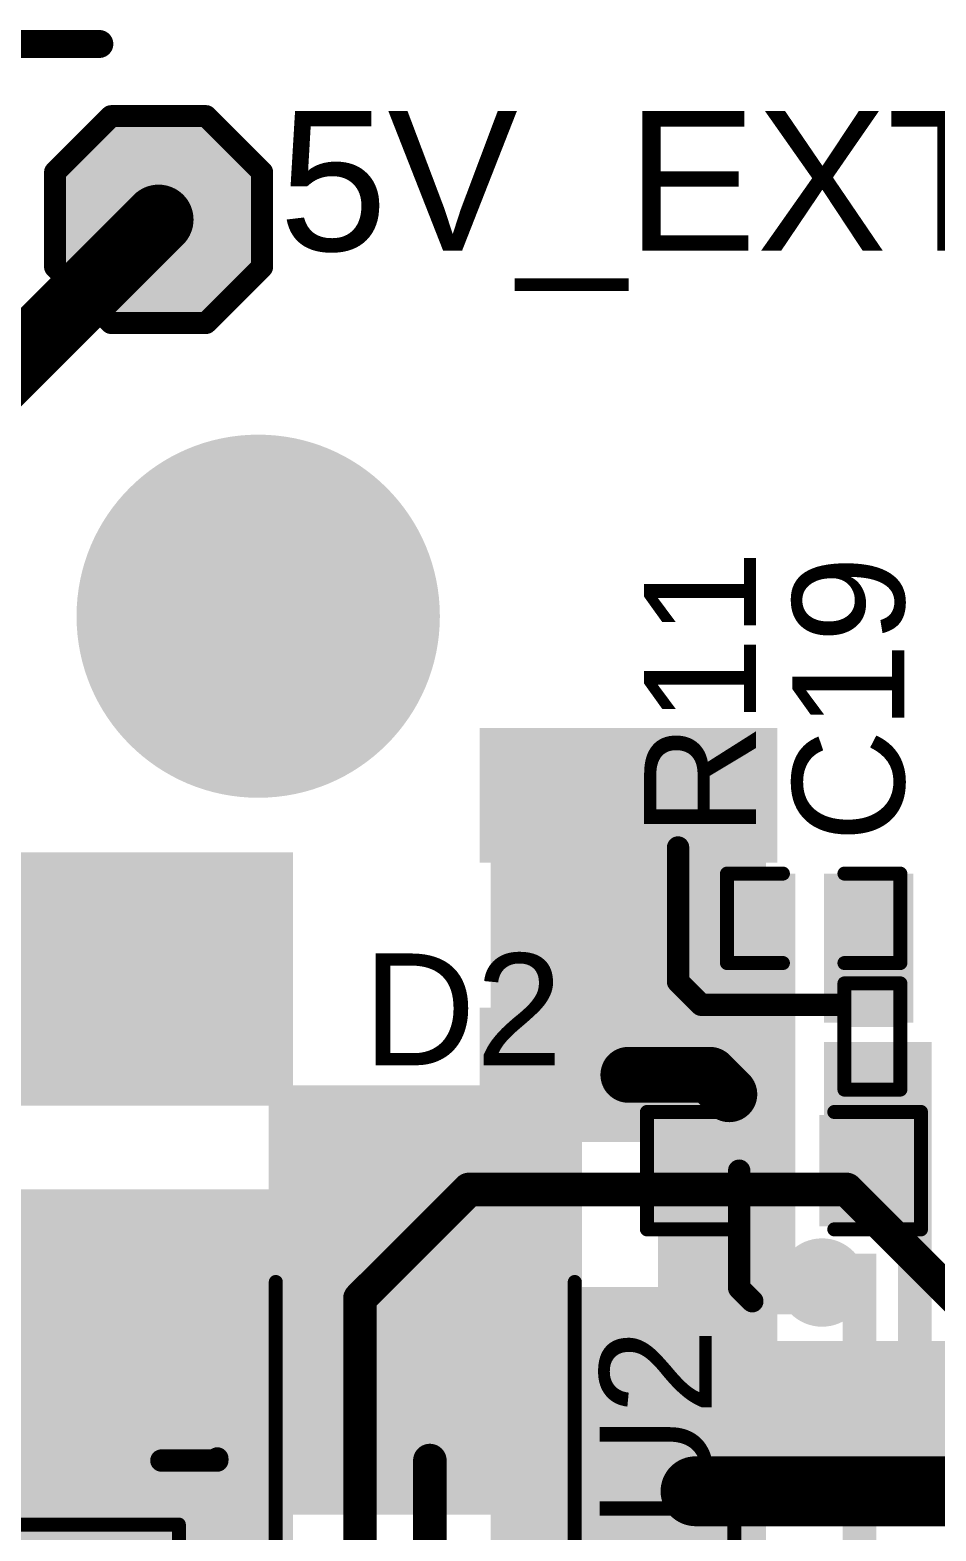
# Model space of a CAD drawing. Header units: millimetres. Extents: x -0.39 to 1.43, y -0.39 to 1.45.
# Drawn here: x -0.076 to 0.248, y 0.917 to 1.454 of the extents above; entities that cross this region are included whole.
import ezdxf

# ---------------------------------------------------------------- set-up
doc = ezdxf.new("R2010")
doc.units = ezdxf.units.MM
doc.header["$MEASUREMENT"] = 0
for name, color, linetype in [('BottomLayer', 5, 'Continuous'), ('BottomPaste', 16, 'Continuous'), ('BottomSolder', 6, 'Continuous'), ('Mechanical1', 6, 'Continuous'), ('MultiLayer', 9, 'Continuous'), ('PadHoleLayer', 156, 'Continuous'), ('TopLayer', 1, 'Continuous'), ('TopOverlay', 2, 'Continuous'), ('TopPaste', 8, 'Continuous'), ('TopSolder', 216, 'Continuous'), ('ViaHoleLayer', 16, 'Continuous')]:
    doc.layers.add(name, color=color, linetype=linetype)
doc.styles.add('Arial', font='', dxfattribs={"height": 0.2})
doc.styles.get('Arial').set_extended_font_data('Arial')

# ---------------------------------------------------------------- blocks, each defined once
blk = doc.blocks.new('PSPMAA0605H_680M_IGF_B_1')
at = {"layer": 'BottomLayer'}
for points in [[(-0.07283, 0.0689), (-0.07283, -0.0689), (-0.15551, -0.0689), (-0.15551, 0.0689)], [(0.15551, 0.0689), (0.15551, -0.0689), (0.07283, -0.0689), (0.07283, 0.0689)]]:
    blk.add_hatch(color=5, dxfattribs=at).paths.add_polyline_path(points)
at = {"layer": 'BottomPaste'}
for points in [[(-0.07283, 0.0689), (-0.07283, -0.0689), (-0.15551, -0.0689), (-0.15551, 0.0689)], [(0.15551, 0.0689), (0.15551, -0.0689), (0.07283, -0.0689), (0.07283, 0.0689)]]:
    blk.add_hatch(color=16, dxfattribs=at).paths.add_polyline_path(points)
at = {"layer": 'BottomSolder'}
for points in [[(-0.06883, 0.0729), (-0.06883, -0.0729), (-0.15951, -0.0729), (-0.15951, 0.0729)], [(0.15951, 0.0729), (0.15951, -0.0729), (0.06883, -0.0729), (0.06883, 0.0729)]]:
    blk.add_hatch(color=6, dxfattribs=at).paths.add_polyline_path(points)
blk = doc.blocks.new('10_HVSSOP___N___4')
at = {"layer": 'BottomLayer'}
h = blk.add_hatch(color=5, dxfattribs=at)
edge = h.paths.add_edge_path()
edge.add_arc((-0.02559, 0.02818), 0.00886, 0, 360)
h = blk.add_hatch(color=5, dxfattribs=at)
edge = h.paths.add_edge_path()
edge.add_arc((0.02559, 0.02818), 0.00886, 0, 360)
h = blk.add_hatch(color=5, dxfattribs=at)
edge = h.paths.add_edge_path()
edge.add_arc((-0.02559, 0), 0.00886, 0, 360)
h = blk.add_hatch(color=5, dxfattribs=at)
edge = h.paths.add_edge_path()
edge.add_arc((0.02559, 0), 0.00886, 0, 360)
h = blk.add_hatch(color=5, dxfattribs=at)
edge = h.paths.add_edge_path()
edge.add_arc((-0.02559, -0.02818), 0.00886, 0, 360)
h = blk.add_hatch(color=5, dxfattribs=at)
edge = h.paths.add_edge_path()
edge.add_arc((0.02559, -0.02818), 0.00886, 0, 360)
at = {"layer": 'BottomSolder'}
h = blk.add_hatch(color=6, dxfattribs=at)
edge = h.paths.add_edge_path()
edge.add_arc((-0.02559, 0.02818), 0.01286, 0, 360)
h = blk.add_hatch(color=6, dxfattribs=at)
edge = h.paths.add_edge_path()
edge.add_arc((0.02559, 0.02818), 0.01286, 0, 360)
h = blk.add_hatch(color=6, dxfattribs=at)
edge = h.paths.add_edge_path()
edge.add_arc((-0.02559, 0), 0.01286, 0, 360)
h = blk.add_hatch(color=6, dxfattribs=at)
edge = h.paths.add_edge_path()
edge.add_arc((0.02559, 0), 0.01286, 0, 360)
h = blk.add_hatch(color=6, dxfattribs=at)
edge = h.paths.add_edge_path()
edge.add_arc((-0.02559, -0.02818), 0.01286, 0, 360)
h = blk.add_hatch(color=6, dxfattribs=at)
edge = h.paths.add_edge_path()
edge.add_arc((0.02559, -0.02818), 0.01286, 0, 360)
at = {"layer": 'MultiLayer'}
h = blk.add_hatch(color=9, dxfattribs=at)
edge = h.paths.add_edge_path()
edge.add_arc((-0.02559, 0.02818), 0.00886, 0, 360)
h = blk.add_hatch(color=9, dxfattribs=at)
edge = h.paths.add_edge_path()
edge.add_arc((0.02559, 0.02818), 0.00886, 0, 360)
h = blk.add_hatch(color=9, dxfattribs=at)
edge = h.paths.add_edge_path()
edge.add_arc((-0.02559, 0), 0.00886, 0, 360)
h = blk.add_hatch(color=9, dxfattribs=at)
edge = h.paths.add_edge_path()
edge.add_arc((0.02559, 0), 0.00886, 0, 360)
h = blk.add_hatch(color=9, dxfattribs=at)
edge = h.paths.add_edge_path()
edge.add_arc((-0.02559, -0.02818), 0.00886, 0, 360)
h = blk.add_hatch(color=9, dxfattribs=at)
edge = h.paths.add_edge_path()
edge.add_arc((0.02559, -0.02818), 0.00886, 0, 360)
at = {"layer": 'PadHoleLayer'}
h = blk.add_hatch(color=156, dxfattribs=at)
edge = h.paths.add_edge_path()
edge.add_arc((-0.02559, 0.02818), 0.00591, 0, 360)
h = blk.add_hatch(color=156, dxfattribs=at)
edge = h.paths.add_edge_path()
edge.add_arc((0.02559, 0.02818), 0.00591, 0, 360)
h = blk.add_hatch(color=156, dxfattribs=at)
edge = h.paths.add_edge_path()
edge.add_arc((-0.02559, 0), 0.00591, 0, 360)
h = blk.add_hatch(color=156, dxfattribs=at)
edge = h.paths.add_edge_path()
edge.add_arc((0.02559, 0), 0.00591, 0, 360)
h = blk.add_hatch(color=156, dxfattribs=at)
edge = h.paths.add_edge_path()
edge.add_arc((-0.02559, -0.02818), 0.00591, 0, 360)
h = blk.add_hatch(color=156, dxfattribs=at)
edge = h.paths.add_edge_path()
edge.add_arc((0.02559, -0.02818), 0.00591, 0, 360)
at = {"layer": 'TopLayer'}
for points in [[(-0.04331, 0.06102), (0.04331, 0.06102), (0.04331, -0.06102), (-0.04331, -0.06102)], [(-0.11516, 0.04528), (-0.05807, 0.04528), (-0.05807, 0.03346), (-0.11516, 0.03346)], [(0.05807, 0.04528), (0.11516, 0.04528), (0.11516, 0.03346), (0.05807, 0.03346)], [(-0.11516, 0.02559), (-0.05807, 0.02559), (-0.05807, 0.01378), (-0.11516, 0.01378)], [(0.05807, 0.02559), (0.11516, 0.02559), (0.11516, 0.01378), (0.05807, 0.01378)], [(-0.11516, 0.00591), (-0.05807, 0.00591), (-0.05807, -0.00591), (-0.11516, -0.00591)], [(0.05807, 0.00591), (0.11516, 0.00591), (0.11516, -0.00591), (0.05807, -0.00591)], [(-0.11516, -0.01378), (-0.05807, -0.01378), (-0.05807, -0.02559), (-0.11516, -0.02559)], [(0.05807, -0.01378), (0.11516, -0.01378), (0.11516, -0.02559), (0.05807, -0.02559)], [(-0.11516, -0.03346), (-0.05807, -0.03346), (-0.05807, -0.04528), (-0.11516, -0.04528)], [(0.05807, -0.03346), (0.11516, -0.03346), (0.11516, -0.04528), (0.05807, -0.04528)]]:
    blk.add_hatch(color=1, dxfattribs=at).paths.add_polyline_path(points)
h = blk.add_hatch(color=1, dxfattribs=at)
edge = h.paths.add_edge_path()
edge.add_arc((-0.02559, 0.02818), 0.00886, 0, 360)
h = blk.add_hatch(color=1, dxfattribs=at)
edge = h.paths.add_edge_path()
edge.add_arc((0.02559, 0.02818), 0.00886, 0, 360)
h = blk.add_hatch(color=1, dxfattribs=at)
edge = h.paths.add_edge_path()
edge.add_arc((-0.02559, 0), 0.00886, 0, 360)
h = blk.add_hatch(color=1, dxfattribs=at)
edge = h.paths.add_edge_path()
edge.add_arc((0.02559, 0), 0.00886, 0, 360)
h = blk.add_hatch(color=1, dxfattribs=at)
edge = h.paths.add_edge_path()
edge.add_arc((-0.02559, -0.02818), 0.00886, 0, 360)
h = blk.add_hatch(color=1, dxfattribs=at)
edge = h.paths.add_edge_path()
edge.add_arc((0.02559, -0.02818), 0.00886, 0, 360)
at = {"layer": 'TopPaste'}
for points in [[(-0.04331, 0.06102), (0.04331, 0.06102), (0.04331, -0.06102), (-0.04331, -0.06102)], [(-0.11516, 0.04528), (-0.05807, 0.04528), (-0.05807, 0.03346), (-0.11516, 0.03346)], [(0.05807, 0.04528), (0.11516, 0.04528), (0.11516, 0.03346), (0.05807, 0.03346)], [(-0.11516, 0.02559), (-0.05807, 0.02559), (-0.05807, 0.01378), (-0.11516, 0.01378)], [(0.05807, 0.02559), (0.11516, 0.02559), (0.11516, 0.01378), (0.05807, 0.01378)], [(-0.11516, 0.00591), (-0.05807, 0.00591), (-0.05807, -0.00591), (-0.11516, -0.00591)], [(0.05807, 0.00591), (0.11516, 0.00591), (0.11516, -0.00591), (0.05807, -0.00591)], [(-0.11516, -0.01378), (-0.05807, -0.01378), (-0.05807, -0.02559), (-0.11516, -0.02559)], [(0.05807, -0.01378), (0.11516, -0.01378), (0.11516, -0.02559), (0.05807, -0.02559)], [(-0.11516, -0.03346), (-0.05807, -0.03346), (-0.05807, -0.04528), (-0.11516, -0.04528)], [(0.05807, -0.03346), (0.11516, -0.03346), (0.11516, -0.04528), (0.05807, -0.04528)]]:
    blk.add_hatch(color=8, dxfattribs=at).paths.add_polyline_path(points)
at = {"layer": 'TopSolder'}
for points in [[(-0.04731, 0.06502), (0.04731, 0.06502), (0.04731, -0.06502), (-0.04731, -0.06502)], [(-0.11916, 0.04928), (-0.05407, 0.04928), (-0.05407, 0.02946), (-0.11916, 0.02946)], [(0.05407, 0.04928), (0.11916, 0.04928), (0.11916, 0.02946), (0.05407, 0.02946)], [(-0.11916, 0.02959), (-0.05407, 0.02959), (-0.05407, 0.00978), (-0.11916, 0.00978)], [(0.05407, 0.02959), (0.11916, 0.02959), (0.11916, 0.00978), (0.05407, 0.00978)], [(-0.11916, 0.00991), (-0.05407, 0.00991), (-0.05407, -0.00991), (-0.11916, -0.00991)], [(0.05407, 0.00991), (0.11916, 0.00991), (0.11916, -0.00991), (0.05407, -0.00991)], [(-0.11916, -0.00978), (-0.05407, -0.00978), (-0.05407, -0.02959), (-0.11916, -0.02959)], [(0.05407, -0.00978), (0.11916, -0.00978), (0.11916, -0.02959), (0.05407, -0.02959)], [(-0.11916, -0.02946), (-0.05407, -0.02946), (-0.05407, -0.04928), (-0.11916, -0.04928)], [(0.05407, -0.02946), (0.11916, -0.02946), (0.11916, -0.04928), (0.05407, -0.04928)]]:
    blk.add_hatch(color=216, dxfattribs=at).paths.add_polyline_path(points)
h = blk.add_hatch(color=216, dxfattribs=at)
edge = h.paths.add_edge_path()
edge.add_arc((-0.02559, 0.02818), 0.01286, 0, 360)
h = blk.add_hatch(color=216, dxfattribs=at)
edge = h.paths.add_edge_path()
edge.add_arc((0.02559, 0.02818), 0.01286, 0, 360)
h = blk.add_hatch(color=216, dxfattribs=at)
edge = h.paths.add_edge_path()
edge.add_arc((-0.02559, 0), 0.01286, 0, 360)
h = blk.add_hatch(color=216, dxfattribs=at)
edge = h.paths.add_edge_path()
edge.add_arc((0.02559, 0), 0.01286, 0, 360)
h = blk.add_hatch(color=216, dxfattribs=at)
edge = h.paths.add_edge_path()
edge.add_arc((-0.02559, -0.02818), 0.01286, 0, 360)
h = blk.add_hatch(color=216, dxfattribs=at)
edge = h.paths.add_edge_path()
edge.add_arc((0.02559, -0.02818), 0.01286, 0, 360)
at = {"layer": 'TopOverlay', "const_width": 0.005}
for points in [[(-0.05833, 0.06441), (-0.05833, 0.05167)], [(-0.05833, 0.06441), (0.058, 0.06441)], [(0.05833, 0.06441), (0.05833, 0.05167)], [(-0.127, 0.044), (-0.127, 0.034)], [(-0.127, 0.044), (-0.122, 0.039)], [(-0.122, 0.039), (-0.127, 0.034)], [(-0.05833, -0.05167), (-0.05833, -0.06441)], [(0.05833, -0.05167), (0.05833, -0.06441)], [(-0.05833, -0.06441), (0.058, -0.06441)]]:
    blk.add_lwpolyline(points, dxfattribs=at)
at = {"layer": 'TopOverlay', "const_width": 0.0025}
for points in [[(-0.05958, 0.06441, 1), (-0.05708, 0.06441, 1)], [(-0.05958, 0.06441, 1), (-0.05708, 0.06441, 1)], [(0.05675, 0.06441, 1), (0.05925, 0.06441, 1)], [(0.05708, 0.06441, 1), (0.05958, 0.06441, 1)], [(-0.05958, 0.05167, 1), (-0.05708, 0.05167, 1)], [(0.05708, 0.05167, 1), (0.05958, 0.05167, 1)], [(-0.12825, 0.044, 1), (-0.12575, 0.044, 1)], [(-0.12825, 0.044, 1), (-0.12575, 0.044, 1)], [(-0.12325, 0.039, 1), (-0.12075, 0.039, 1)], [(-0.12325, 0.039, 1), (-0.12075, 0.039, 1)], [(-0.12825, 0.034, 1), (-0.12575, 0.034, 1)], [(-0.12825, 0.034, 1), (-0.12575, 0.034, 1)], [(-0.05958, -0.05167, 1), (-0.05708, -0.05167, 1)], [(0.05708, -0.05167, 1), (0.05958, -0.05167, 1)], [(-0.05958, -0.06441, 1), (-0.05708, -0.06441, 1)], [(-0.05958, -0.06441, 1), (-0.05708, -0.06441, 1)], [(0.05675, -0.06441, 1), (0.05925, -0.06441, 1)], [(0.05708, -0.06441, 1), (0.05958, -0.06441, 1)]]:
    blk.add_lwpolyline(points, format="xyb", close=True, dxfattribs=at)
blk = doc.blocks.new('SMA_37')
at = {"layer": 'TopLayer'}
for points in [[(-0.12795, 0.03346), (-0.02953, 0.03346), (-0.02953, -0.03346), (-0.12795, -0.03346)], [(0.02953, 0.03346), (0.12795, 0.03346), (0.12795, -0.03346), (0.02953, -0.03346)]]:
    blk.add_hatch(color=1, dxfattribs=at).paths.add_polyline_path(points)
at = {"layer": 'TopOverlay'}
for points in [[(-0.175, -0.05597), (-0.12905, -0.05597), (-0.12905, 0.05598), (-0.175, 0.05598)], [(-0.12992, 0.03638), (-0.1022, 0.03638), (-0.1022, 0.05598), (-0.12992, 0.05598)], [(-0.12992, -0.05598), (-0.1022, -0.05598), (-0.1022, -0.03638), (-0.12992, -0.03638)]]:
    blk.add_hatch(color=2, dxfattribs=at).paths.add_polyline_path(points)
at = {"layer": 'TopPaste'}
for points in [[(-0.12795, 0.03346), (-0.02953, 0.03346), (-0.02953, -0.03346), (-0.12795, -0.03346)], [(0.02953, 0.03346), (0.12795, 0.03346), (0.12795, -0.03346), (0.02953, -0.03346)]]:
    blk.add_hatch(color=8, dxfattribs=at).paths.add_polyline_path(points)
at = {"layer": 'TopSolder'}
for points in [[(-0.13195, 0.03746), (-0.02553, 0.03746), (-0.02553, -0.03746), (-0.13195, -0.03746)], [(0.02553, 0.03746), (0.13195, 0.03746), (0.13195, -0.03746), (0.02553, -0.03746)]]:
    blk.add_hatch(color=216, dxfattribs=at).paths.add_polyline_path(points)
at = {"layer": 'TopOverlay', "const_width": 0.005}
for points in [[(0.08115, 0.05345), (-0.10465, 0.05345)], [(0.08115, 0.03985), (0.08115, 0.05345)], [(0.08115, -0.05345), (0.08115, -0.03985)], [(0.08115, -0.05345), (-0.10465, -0.05345)]]:
    blk.add_lwpolyline(points, dxfattribs=at)
at = {"layer": 'TopOverlay', "const_width": 0.0025}
for points in [[(-0.1059, 0.05345, 1), (-0.1034, 0.05345, 1)], [(0.0799, 0.05345, 1), (0.0824, 0.05345, 1)], [(0.0799, 0.05345, 1), (0.0824, 0.05345, 1)], [(0.0799, 0.03985, 1), (0.0824, 0.03985, 1)], [(0.0799, -0.03985, 1), (0.0824, -0.03985, 1)], [(-0.1059, -0.05345, 1), (-0.1034, -0.05345, 1)], [(0.0799, -0.05345, 1), (0.0824, -0.05345, 1)], [(0.0799, -0.05345, 1), (0.0824, -0.05345, 1)]]:
    blk.add_lwpolyline(points, format="xyb", close=True, dxfattribs=at)
blk = doc.blocks.new('TEST_POINT_40')
at = {"layer": 'TopLayer'}
blk.add_hatch(color=1, dxfattribs=at).paths.add_polyline_path([(0.015, 0.03), (-0.015, 0.03), (-0.03, 0.015), (-0.03, -0.015), (-0.015, -0.03), (0.015, -0.03), (0.03, -0.015), (0.03, 0.015)])
at = {"layer": 'TopPaste'}
blk.add_hatch(color=8, dxfattribs=at).paths.add_polyline_path([(0.015, 0.03), (-0.015, 0.03), (-0.03, 0.015), (-0.03, -0.015), (-0.015, -0.03), (0.015, -0.03), (0.03, -0.015), (0.03, 0.015)])
at = {"layer": 'TopSolder'}
blk.add_hatch(color=216, dxfattribs=at).paths.add_polyline_path([(0.017, 0.034), (-0.017, 0.034), (-0.034, 0.017), (-0.034, -0.017), (-0.017, -0.034), (0.017, -0.034), (0.034, -0.017), (0.034, 0.017)])
at = {"layer": 'TopOverlay', "const_width": 0.00787}
for points in [[(-0.037, 0.017), (-0.017, 0.037)], [(-0.017, 0.037), (0.017, 0.037)], [(-0.017, 0.037), (0.017, 0.037)], [(0.017, 0.037), (0.037, 0.017)], [(-0.037, -0.017), (-0.037, 0.017)], [(0.037, -0.017), (0.037, 0.017)], [(-0.037, -0.017), (-0.017, -0.037)], [(0.017, -0.037), (0.037, -0.017)], [(-0.017, -0.037), (0.017, -0.037)], [(-0.017, -0.037), (0.017, -0.037)]]:
    blk.add_lwpolyline(points, dxfattribs=at)
at = {"layer": 'TopOverlay', "const_width": 0.00394}
for points in [[(-0.01897, 0.037, 1), (-0.01503, 0.037, 1)], [(-0.01897, 0.037, 1), (-0.01503, 0.037, 1)], [(-0.01897, 0.037, 1), (-0.01503, 0.037, 1)], [(0.01503, 0.037, 1), (0.01897, 0.037, 1)], [(0.01503, 0.037, 1), (0.01897, 0.037, 1)], [(0.01503, 0.037, 1), (0.01897, 0.037, 1)], [(-0.03897, 0.017, 1), (-0.03503, 0.017, 1)], [(-0.03897, 0.017, 1), (-0.03503, 0.017, 1)], [(0.03503, 0.017, 1), (0.03897, 0.017, 1)], [(0.03503, 0.017, 1), (0.03897, 0.017, 1)], [(-0.03897, -0.017, 1), (-0.03503, -0.017, 1)], [(-0.03897, -0.017, 1), (-0.03503, -0.017, 1)], [(0.03503, -0.017, 1), (0.03897, -0.017, 1)], [(0.03503, -0.017, 1), (0.03897, -0.017, 1)], [(-0.01897, -0.037, 1), (-0.01503, -0.037, 1)], [(-0.01897, -0.037, 1), (-0.01503, -0.037, 1)], [(-0.01897, -0.037, 1), (-0.01503, -0.037, 1)], [(0.01503, -0.037, 1), (0.01897, -0.037, 1)], [(0.01503, -0.037, 1), (0.01897, -0.037, 1)], [(0.01503, -0.037, 1), (0.01897, -0.037, 1)]]:
    blk.add_lwpolyline(points, format="xyb", close=True, dxfattribs=at)
blk = doc.blocks.new('C___1210_48')
at = {"layer": 'TopLayer'}
for points in [[(-0.08, 0.055), (-0.02, 0.055), (-0.02, -0.055), (-0.08, -0.055)], [(0.02, 0.055), (0.08, 0.055), (0.08, -0.055), (0.02, -0.055)]]:
    blk.add_hatch(color=1, dxfattribs=at).paths.add_polyline_path(points)
at = {"layer": 'TopPaste'}
for points in [[(-0.08, 0.055), (-0.02, 0.055), (-0.02, -0.055), (-0.08, -0.055)], [(0.02, 0.055), (0.08, 0.055), (0.08, -0.055), (0.02, -0.055)]]:
    blk.add_hatch(color=8, dxfattribs=at).paths.add_polyline_path(points)
at = {"layer": 'TopSolder'}
for points in [[(-0.084, 0.059), (-0.016, 0.059), (-0.016, -0.059), (-0.084, -0.059)], [(0.016, 0.059), (0.084, 0.059), (0.084, -0.059), (0.016, -0.059)]]:
    blk.add_hatch(color=216, dxfattribs=at).paths.add_polyline_path(points)
at = {"layer": 'TopOverlay', "const_width": 0.005}
for points in [[(-0.023, 0.059), (-0.084, 0.059)], [(-0.084, 0.059), (-0.084, -0.059)], [(0.084, 0.059), (0.023, 0.059)], [(0.084, 0.059), (0.084, -0.059)], [(-0.023, -0.059), (-0.084, -0.059)], [(0.084, -0.059), (0.023, -0.059)]]:
    blk.add_lwpolyline(points, dxfattribs=at)
at = {"layer": 'TopOverlay', "const_width": 0.0025}
for points in [[(-0.08525, 0.059, 1), (-0.08275, 0.059, 1)], [(-0.08525, 0.059, 1), (-0.08275, 0.059, 1)], [(-0.02425, 0.059, 1), (-0.02175, 0.059, 1)], [(0.02175, 0.059, 1), (0.02425, 0.059, 1)], [(0.08275, 0.059, 1), (0.08525, 0.059, 1)], [(0.08275, 0.059, 1), (0.08525, 0.059, 1)], [(-0.08525, -0.059, 1), (-0.08275, -0.059, 1)], [(-0.08525, -0.059, 1), (-0.08275, -0.059, 1)], [(-0.02425, -0.059, 1), (-0.02175, -0.059, 1)], [(0.02175, -0.059, 1), (0.02425, -0.059, 1)], [(0.08275, -0.059, 1), (0.08525, -0.059, 1)], [(0.08275, -0.059, 1), (0.08525, -0.059, 1)]]:
    blk.add_lwpolyline(points, format="xyb", close=True, dxfattribs=at)
blk = doc.blocks.new('R___0201_62')
at = {"layer": 'TopLayer'}
for points in [[(-0.01614, 0.00728), (-0.00551, 0.00728), (-0.00551, -0.00728), (-0.01614, -0.00728)], [(0.00551, 0.00728), (0.01614, 0.00728), (0.01614, -0.00728), (0.00551, -0.00728)]]:
    blk.add_hatch(color=1, dxfattribs=at).paths.add_polyline_path(points)
at = {"layer": 'TopPaste'}
for points in [[(-0.01614, 0.00728), (-0.00551, 0.00728), (-0.00551, -0.00728), (-0.01614, -0.00728)], [(0.00551, 0.00728), (0.01614, 0.00728), (0.01614, -0.00728), (0.00551, -0.00728)]]:
    blk.add_hatch(color=8, dxfattribs=at).paths.add_polyline_path(points)
at = {"layer": 'TopSolder'}
for points in [[(-0.01831, 0.00945), (-0.00335, 0.00945), (-0.00335, -0.00945), (-0.01831, -0.00945)], [(0.00335, 0.00945), (0.01831, 0.00945), (0.01831, -0.00945), (0.00335, -0.00945)]]:
    blk.add_hatch(color=216, dxfattribs=at).paths.add_polyline_path(points)
at = {"layer": 'TopOverlay', "const_width": 0.005}
for points in [[(-0.019, -0.01), (-0.019, 0.01)], [(0.019, 0.01), (-0.019, 0.01)], [(0.019, -0.01), (0.019, 0.01)], [(0.019, -0.01), (-0.019, -0.01)]]:
    blk.add_lwpolyline(points, dxfattribs=at)
at = {"layer": 'TopOverlay', "const_width": 0.0025}
for points in [[(-0.02025, 0.01, 1), (-0.01775, 0.01, 1)], [(-0.02025, 0.01, 1), (-0.01775, 0.01, 1)], [(0.01775, 0.01, 1), (0.02025, 0.01, 1)], [(0.01775, 0.01, 1), (0.02025, 0.01, 1)], [(-0.02025, -0.01, 1), (-0.01775, -0.01, 1)], [(-0.02025, -0.01, 1), (-0.01775, -0.01, 1)], [(0.01775, -0.01, 1), (0.02025, -0.01, 1)], [(0.01775, -0.01, 1), (0.02025, -0.01, 1)]]:
    blk.add_lwpolyline(points, format="xyb", close=True, dxfattribs=at)
blk = doc.blocks.new('C___0402_73')
at = {"layer": 'TopLayer'}
for points in [[(-0.0275, -0.0125), (-0.0275, 0.0125), (-0.0095, 0.0125), (-0.0095, -0.0125)], [(0.0095, -0.0125), (0.0095, 0.0125), (0.0275, 0.0125), (0.0275, -0.0125)]]:
    blk.add_hatch(color=1, dxfattribs=at).paths.add_polyline_path(points)
at = {"layer": 'TopPaste'}
for points in [[(-0.0275, -0.0125), (-0.0275, 0.0125), (-0.0095, 0.0125), (-0.0095, -0.0125)], [(0.0095, -0.0125), (0.0095, 0.0125), (0.0275, 0.0125), (0.0275, -0.0125)]]:
    blk.add_hatch(color=8, dxfattribs=at).paths.add_polyline_path(points)
at = {"layer": 'TopSolder'}
for points in [[(-0.02986, -0.01486), (-0.02986, 0.01486), (-0.00714, 0.01486), (-0.00714, -0.01486)], [(0.00714, -0.01486), (0.00714, 0.01486), (0.02986, 0.01486), (0.02986, -0.01486)]]:
    blk.add_hatch(color=216, dxfattribs=at).paths.add_polyline_path(points)
at = {"layer": 'TopOverlay', "const_width": 0.005}
for points in [[(-0.031, 0.016), (-0.011, 0.016)], [(-0.031, -0.016), (-0.031, 0.016)], [(0.011, 0.016), (0.031, 0.016)], [(0.031, -0.016), (0.031, 0.016)], [(-0.031, -0.016), (-0.011, -0.016)], [(0.011, -0.016), (0.031, -0.016)]]:
    blk.add_lwpolyline(points, dxfattribs=at)
at = {"layer": 'TopOverlay', "const_width": 0.0025}
for points in [[(-0.03225, 0.016, 1), (-0.02975, 0.016, 1)], [(-0.03225, 0.016, 1), (-0.02975, 0.016, 1)], [(-0.01225, 0.016, 1), (-0.00975, 0.016, 1)], [(0.00975, 0.016, 1), (0.01225, 0.016, 1)], [(0.02975, 0.016, 1), (0.03225, 0.016, 1)], [(0.02975, 0.016, 1), (0.03225, 0.016, 1)], [(-0.03225, -0.016, 1), (-0.02975, -0.016, 1)], [(-0.03225, -0.016, 1), (-0.02975, -0.016, 1)], [(-0.01225, -0.016, 1), (-0.00975, -0.016, 1)], [(0.00975, -0.016, 1), (0.01225, -0.016, 1)], [(0.02975, -0.016, 1), (0.03225, -0.016, 1)], [(0.02975, -0.016, 1), (0.03225, -0.016, 1)]]:
    blk.add_lwpolyline(points, format="xyb", close=True, dxfattribs=at)
blk = doc.blocks.new('C___0603_74')
at = {"layer": 'TopLayer'}
for points in [[(-0.015, 0.0175), (-0.015, -0.0175), (-0.045, -0.0175), (-0.045, 0.0175)], [(0.045, 0.0175), (0.045, -0.0175), (0.015, -0.0175), (0.015, 0.0175)]]:
    blk.add_hatch(color=1, dxfattribs=at).paths.add_polyline_path(points)
at = {"layer": 'TopPaste'}
for points in [[(-0.015, 0.0175), (-0.015, -0.0175), (-0.045, -0.0175), (-0.045, 0.0175)], [(0.045, 0.0175), (0.045, -0.0175), (0.015, -0.0175), (0.015, 0.0175)]]:
    blk.add_hatch(color=8, dxfattribs=at).paths.add_polyline_path(points)
at = {"layer": 'TopSolder'}
for points in [[(-0.01264, 0.01986), (-0.01264, -0.01986), (-0.04736, -0.01986), (-0.04736, 0.01986)], [(0.04736, 0.01986), (0.04736, -0.01986), (0.01264, -0.01986), (0.01264, 0.01986)]]:
    blk.add_hatch(color=216, dxfattribs=at).paths.add_polyline_path(points)
at = {"layer": 'TopOverlay', "const_width": 0.005}
for points in [[(-0.049, -0.021), (-0.049, 0.021)], [(-0.049, 0.021), (-0.018, 0.021)], [(0.018, 0.021), (0.049, 0.021)], [(0.049, -0.021), (0.049, 0.021)], [(-0.049, -0.021), (-0.018, -0.021)], [(0.018, -0.021), (0.049, -0.021)]]:
    blk.add_lwpolyline(points, dxfattribs=at)
at = {"layer": 'TopOverlay', "const_width": 0.0025}
for points in [[(-0.05025, 0.021, 1), (-0.04775, 0.021, 1)], [(-0.05025, 0.021, 1), (-0.04775, 0.021, 1)], [(-0.01925, 0.021, 1), (-0.01675, 0.021, 1)], [(0.01675, 0.021, 1), (0.01925, 0.021, 1)], [(0.04775, 0.021, 1), (0.05025, 0.021, 1)], [(0.04775, 0.021, 1), (0.05025, 0.021, 1)], [(-0.05025, -0.021, 1), (-0.04775, -0.021, 1)], [(-0.05025, -0.021, 1), (-0.04775, -0.021, 1)], [(-0.01925, -0.021, 1), (-0.01675, -0.021, 1)], [(0.01675, -0.021, 1), (0.01925, -0.021, 1)], [(0.04775, -0.021, 1), (0.05025, -0.021, 1)], [(0.04775, -0.021, 1), (0.05025, -0.021, 1)]]:
    blk.add_lwpolyline(points, format="xyb", close=True, dxfattribs=at)
blk = doc.blocks.new('PHF254SMD___B_83')
at = {"layer": 'BottomLayer'}
for points in [[(-0.62008, -0.05512), (-0.57992, -0.05512), (-0.57992, -0.15354), (-0.62008, -0.15354)], [(-0.52008, -0.05512), (-0.47992, -0.05512), (-0.47992, -0.15354), (-0.52008, -0.15354)], [(-0.42008, -0.05512), (-0.37992, -0.05512), (-0.37992, -0.15354), (-0.42008, -0.15354)]]:
    blk.add_hatch(color=5, dxfattribs=at).paths.add_polyline_path(points)
at = {"layer": 'BottomPaste'}
for points in [[(-0.62008, -0.05512), (-0.57992, -0.05512), (-0.57992, -0.15354), (-0.62008, -0.15354)], [(-0.52008, -0.05512), (-0.47992, -0.05512), (-0.47992, -0.15354), (-0.52008, -0.15354)], [(-0.42008, -0.05512), (-0.37992, -0.05512), (-0.37992, -0.15354), (-0.42008, -0.15354)]]:
    blk.add_hatch(color=16, dxfattribs=at).paths.add_polyline_path(points)
at = {"layer": 'BottomSolder'}
for points in [[(-0.62408, -0.05112), (-0.57592, -0.05112), (-0.57592, -0.15754), (-0.62408, -0.15754)], [(-0.52408, -0.05112), (-0.47592, -0.05112), (-0.47592, -0.15754), (-0.52408, -0.15754)], [(-0.42408, -0.05112), (-0.37592, -0.05112), (-0.37592, -0.15754), (-0.42408, -0.15754)]]:
    blk.add_hatch(color=6, dxfattribs=at).paths.add_polyline_path(points)

msp = doc.modelspace()

# ---------------------------------------------------------------- hatches: boundary and pattern name
at = {"layer": 'BottomLayer'}
h = msp.add_hatch(color=5, dxfattribs=at)
edge = h.paths.add_edge_path()
edge.add_arc((-0.03, 1.386), 0.01181, 0, 360)
h = msp.add_hatch(color=5, dxfattribs=at)
edge = h.paths.add_edge_path()
edge.add_arc((0.00562, 1.24409), 0.06299, 0, 360)
for points in [[(0.08878, 1.06321), (0.18721, 1.06321), (0.18721, 1.20008), (0.08878, 1.20008)], [(-0.16, 1.07291), (0.01402, 1.07291), (0.01402, 1.157), (-0.16, 1.157)], [(0.08878, 0.85992), (0.18721, 0.85992), (0.18721, 1.00008), (0.08878, 1.00008)], [(-0.12377, 0.84457), (0.01402, 0.84457), (0.01402, 0.958), (-0.12377, 0.958)]]:
    msp.add_hatch(color=5, dxfattribs=at).paths.add_polyline_path(points)
h = msp.add_hatch(color=5, dxfattribs=at)
edge = h.paths.add_edge_path()
edge.add_arc((0.114, 1.12177), 0.01181, 0, 360)
h = msp.add_hatch(color=5, dxfattribs=at)
edge = h.paths.add_edge_path()
edge.add_arc((0.15034, 1.12177), 0.01181, 0, 360)
h = msp.add_hatch(color=5, dxfattribs=at)
edge = h.paths.add_edge_path()
edge.add_arc((0.20724, 1.00569), 0.01181, 0, 360)
h = msp.add_hatch(color=5, dxfattribs=at)
edge = h.paths.add_edge_path()
edge.add_arc((-0.009, 0.94275), 0.01181, 0, 360)
h = msp.add_hatch(color=5, dxfattribs=at)
edge = h.paths.add_edge_path()
edge.add_arc((0.067, 0.942), 0.01181, 0, 360)
at = {"layer": 'BottomSolder'}
h = msp.add_hatch(color=6, dxfattribs=at)
edge = h.paths.add_edge_path()
edge.add_arc((-0.03, 1.386), 0.01581, 0, 360)
h = msp.add_hatch(color=6, dxfattribs=at)
edge = h.paths.add_edge_path()
edge.add_arc((0.00562, 1.24409), 0.06496, 0, 360)
h = msp.add_hatch(color=6, dxfattribs=at)
edge = h.paths.add_edge_path()
edge.add_arc((0.114, 1.12177), 0.01581, 0, 360)
h = msp.add_hatch(color=6, dxfattribs=at)
edge = h.paths.add_edge_path()
edge.add_arc((0.15034, 1.12177), 0.01581, 0, 360)
h = msp.add_hatch(color=6, dxfattribs=at)
edge = h.paths.add_edge_path()
edge.add_arc((0.20724, 1.00569), 0.01581, 0, 360)
h = msp.add_hatch(color=6, dxfattribs=at)
edge = h.paths.add_edge_path()
edge.add_arc((-0.009, 0.94275), 0.01581, 0, 360)
h = msp.add_hatch(color=6, dxfattribs=at)
edge = h.paths.add_edge_path()
edge.add_arc((0.067, 0.942), 0.01581, 0, 360)
at = {"layer": 'MultiLayer'}
h = msp.add_hatch(color=9, dxfattribs=at)
edge = h.paths.add_edge_path()
edge.add_arc((0.00562, 1.24409), 0.06299, 0, 360)
at = {"layer": 'PadHoleLayer'}
h = msp.add_hatch(color=156, dxfattribs=at)
edge = h.paths.add_edge_path()
edge.add_arc((0.00562, 1.24409), 0.06299, 0, 360)
at = {"layer": 'TopLayer'}
h = msp.add_hatch(color=1, dxfattribs=at)
edge = h.paths.add_edge_path()
edge.add_arc((-0.03, 1.386), 0.01181, 0, 360)
h = msp.add_hatch(color=1, dxfattribs=at)
edge = h.paths.add_edge_path()
edge.add_arc((0.00562, 1.24409), 0.06299, 0, 360)
for points in [[(0.19763, 1.152), (0.17163, 1.152), (0.17163, 1.04571), (0.19763, 1.04571)], [(0.23988, 1.152), (0.20797, 1.152), (0.20797, 1.09872), (0.23988, 1.09872)], [(0.20797, 1.02821), (0.23988, 1.02821), (0.23988, 1.09172), (0.20797, 1.09172)], [(0.24638, 1.09172), (0.23434, 1.09172), (0.23434, 0.92269), (0.24638, 0.92269)], [(0.19763, 1.06321), (0.14861, 1.06321), (0.14861, 0.99432), (0.19763, 0.99432)], [(-0.093, 0.92269), (0.114, 0.92269), (0.114, 1.039), (-0.093, 1.039)], [(0.16234, 0.99432), (0.22669, 0.99432), (0.22669, 1.016), (0.16234, 1.016)], [(0.22669, 1.016), (0.21465, 1.016), (0.21465, 0.90399), (0.22669, 0.90399)], [(0.015, 0.92269), (0.20678, 0.92269), (0.20678, 0.98078), (0.015, 0.98078)]]:
    msp.add_hatch(color=1, dxfattribs=at).paths.add_polyline_path(points)
h = msp.add_hatch(color=1, dxfattribs=at)
edge = h.paths.add_edge_path()
edge.add_arc((0.114, 1.12177), 0.01181, 0, 360)
h = msp.add_hatch(color=1, dxfattribs=at)
edge = h.paths.add_edge_path()
edge.add_arc((0.15034, 1.12177), 0.01181, 0, 360)
h = msp.add_hatch(color=1, dxfattribs=at)
edge = h.paths.add_edge_path()
edge.add_arc((0.20724, 1.00569), 0.01181, 0, 360)
h = msp.add_hatch(color=1, dxfattribs=at)
edge = h.paths.add_edge_path()
edge.add_arc((-0.009, 0.94275), 0.01181, 0, 360)
h = msp.add_hatch(color=1, dxfattribs=at)
edge = h.paths.add_edge_path()
edge.add_arc((0.067, 0.942), 0.01181, 0, 360)
at = {"layer": 'TopSolder'}
h = msp.add_hatch(color=216, dxfattribs=at)
edge = h.paths.add_edge_path()
edge.add_arc((-0.03, 1.386), 0.01581, 0, 360)
h = msp.add_hatch(color=216, dxfattribs=at)
edge = h.paths.add_edge_path()
edge.add_arc((0.00562, 1.24409), 0.06496, 0, 360)
h = msp.add_hatch(color=216, dxfattribs=at)
edge = h.paths.add_edge_path()
edge.add_arc((0.114, 1.12177), 0.01581, 0, 360)
h = msp.add_hatch(color=216, dxfattribs=at)
edge = h.paths.add_edge_path()
edge.add_arc((0.15034, 1.12177), 0.01581, 0, 360)
h = msp.add_hatch(color=216, dxfattribs=at)
edge = h.paths.add_edge_path()
edge.add_arc((0.20724, 1.00569), 0.01581, 0, 360)
h = msp.add_hatch(color=216, dxfattribs=at)
edge = h.paths.add_edge_path()
edge.add_arc((-0.009, 0.94275), 0.01581, 0, 360)
h = msp.add_hatch(color=216, dxfattribs=at)
edge = h.paths.add_edge_path()
edge.add_arc((0.067, 0.942), 0.01581, 0, 360)
at = {"layer": 'ViaHoleLayer'}
h = msp.add_hatch(color=16, dxfattribs=at)
edge = h.paths.add_edge_path()
edge.add_arc((-0.03, 1.386), 0.00591, 0, 360)
h = msp.add_hatch(color=16, dxfattribs=at)
edge = h.paths.add_edge_path()
edge.add_arc((0.114, 1.12177), 0.00591, 0, 360)
h = msp.add_hatch(color=16, dxfattribs=at)
edge = h.paths.add_edge_path()
edge.add_arc((0.15034, 1.12177), 0.00591, 0, 360)
h = msp.add_hatch(color=16, dxfattribs=at)
edge = h.paths.add_edge_path()
edge.add_arc((0.20724, 1.00569), 0.00591, 0, 360)
h = msp.add_hatch(color=16, dxfattribs=at)
edge = h.paths.add_edge_path()
edge.add_arc((-0.009, 0.94275), 0.00591, 0, 360)
h = msp.add_hatch(color=16, dxfattribs=at)
edge = h.paths.add_edge_path()
edge.add_arc((0.067, 0.942), 0.00591, 0, 360)

# ---------------------------------------------------------------- linework, layer by layer
at = {"layer": 'BottomLayer'}
for points, const_width in [([(-0.18108, 1.23492), (-0.03, 1.386)], 0.025), ([(0.13799, 1.08), (0.16713, 1.08)], 0.02), ([(0.16713, 1.08), (0.17407, 1.07306)], 0.02), ([(0.042, 1), (0.081, 1.039)], 0.012), ([(0.081, 1.039), (0.216, 1.039)], 0.012), ([(0.216, 1.039), (0.275, 0.98)], 0.012), ([(0.042, 0.84354), (0.042, 1)], 0.012), ([(-0.029, 0.942), (-0.009, 0.942)], 0.008), ([(-0.009, 0.942), (-0.009, 0.94275)], 0.008), ([(0.067, 0.85022), (0.067, 0.942)], 0.012), ([(0.162, 0.931), (0.41358, 0.931)], 0.025)]:
    msp.add_lwpolyline(points, dxfattribs=dict(at, const_width=const_width))
for points, const_width in [([(-0.03625, 1.386, 1), (-0.02375, 1.386, 1)], 0.0125), ([(0.13299, 1.08, 1), (0.14299, 1.08, 1)], 0.01), ([(0.16213, 1.08, 1), (0.17213, 1.08, 1)], 0.01), ([(0.16213, 1.08, 1), (0.17213, 1.08, 1)], 0.01), ([(0.16907, 1.07306, 1), (0.17907, 1.07306, 1)], 0.01), ([(0.078, 1.039, 1), (0.084, 1.039, 1)], 0.006), ([(0.078, 1.039, 1), (0.084, 1.039, 1)], 0.006), ([(0.213, 1.039, 1), (0.219, 1.039, 1)], 0.006), ([(0.213, 1.039, 1), (0.219, 1.039, 1)], 0.006), ([(0.039, 1, 1), (0.045, 1, 1)], 0.006), ([(0.039, 1, 1), (0.045, 1, 1)], 0.006), ([(-0.031, 0.942, 1), (-0.027, 0.942, 1)], 0.004), ([(-0.011, 0.94275, 1), (-0.007, 0.94275, 1)], 0.004), ([(-0.011, 0.942, 1), (-0.007, 0.942, 1)], 0.004), ([(-0.011, 0.942, 1), (-0.007, 0.942, 1)], 0.004), ([(0.064, 0.942, 1), (0.07, 0.942, 1)], 0.006), ([(0.15575, 0.931, 1), (0.16825, 0.931, 1)], 0.0125)]:
    msp.add_lwpolyline(points, format="xyb", close=True, dxfattribs=dict(at, const_width=const_width))
at = {"layer": 'Mechanical1', "const_width": 0.01}
msp.add_lwpolyline([(-0.37101, 1.44882), (-0.05119, 1.44882)], dxfattribs=at)
at = {"layer": 'Mechanical1', "const_width": 0.005}
msp.add_lwpolyline([(-0.05369, 1.44882, 1), (-0.04869, 1.44882, 1)], format="xyb", close=True, dxfattribs=at)
at = {"layer": 'TopLayer', "const_width": 0.008}
for points in [[(0.17761, 1.00369), (0.17761, 1.04571)], [(0.17761, 1.00369), (0.1823, 0.999)]]:
    msp.add_lwpolyline(points, dxfattribs=at)
at = {"layer": 'TopLayer', "const_width": 0.004}
for points in [[(0.17561, 1.04571, 1), (0.17961, 1.04571, 1)], [(0.17561, 1.00369, 1), (0.17961, 1.00369, 1)], [(0.17561, 1.00369, 1), (0.17961, 1.00369, 1)], [(0.1803, 0.999, 1), (0.1843, 0.999, 1)]]:
    msp.add_lwpolyline(points, format="xyb", close=True, dxfattribs=at)
at = {"layer": 'TopOverlay', "const_width": 0.008}
for points in [[(0.15575, 1.11332), (0.15575, 1.16134)], [(0.15575, 1.11332), (0.16399, 1.10508)], [(0.16399, 1.10508), (0.2126, 1.10508)]]:
    msp.add_lwpolyline(points, dxfattribs=at)
at = {"layer": 'TopOverlay', "const_width": 0.004}
for points in [[(0.15375, 1.16134, 1), (0.15775, 1.16134, 1)], [(0.15375, 1.11332, 1), (0.15775, 1.11332, 1)], [(0.15375, 1.11332, 1), (0.15775, 1.11332, 1)], [(0.16199, 1.10508, 1), (0.16599, 1.10508, 1)], [(0.16199, 1.10508, 1), (0.16599, 1.10508, 1)], [(0.2106, 1.10508, 1), (0.2146, 1.10508, 1)]]:
    msp.add_lwpolyline(points, format="xyb", close=True, dxfattribs=at)

# ---------------------------------------------------------------- block references
for name, p in [('TEST_POINT_40', (-0.03, 1.386)), ('C___0402_73', (0.20424, 1.136)), ('C___0603_74', (0.19361, 1.04571))]:
    msp.add_blockref(name, p)
for name, p, rotation in [('PHF254SMD___B_83', (0.24232, 0.58), 270), ('PSPMAA0605H_680M_IGF_B_1', (-0.05487, 1.00008), 90), ('R___0201_62', (0.22524, 1.09372), 270), ('SMA_37', (0.06536, 0.90124), 270), ('10_HVSSOP___N___4', (0.24024, 0.86562), 90), ('C___1210_48', (-0.10675, 0.8601), 180)]:
    msp.add_blockref(name, p, dxfattribs=dict(rotation=rotation))

# ---------------------------------------------------------------- texts
at = {"layer": 'TopOverlay', "style": 'Arial'}
for s, height, rotation, p in [('5V_EXT', 0.05, 360, (0.013, 1.37483)), ('R11', 0.04, 90, (0.18362, 1.16516)), ('C19', 0.04, 90, (0.23664, 1.16317)), ('U2', 0.04, 90, (0.16774, 0.91791))]:
    msp.add_text(s, height=height, rotation=rotation, dxfattribs=at).set_placement(p)
msp.add_text('D2', height=0.04, dxfattribs=at).set_placement((0.04303, 1.08343))

doc.saveas('drawing.dxf')
